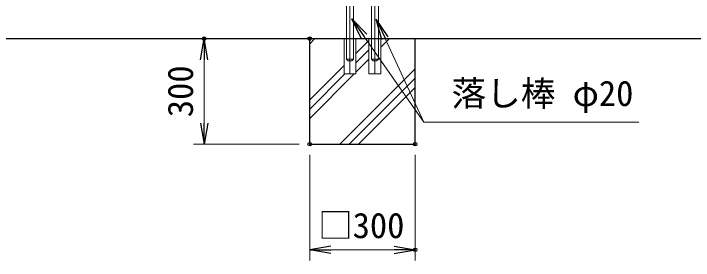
# Model space of a CAD drawing. Units: millimetres, scale not verified. Extents: x -6300 to 6300, y -4454 to 4456.
# Drawn here: x -2313 to -380, y -2440 to -1739 of the extents above; entities that cross this region are included whole.
import ezdxf
from ezdxf.enums import TextEntityAlignment as Align

# ---------------------------------------------------------------- set-up
doc = ezdxf.new("R2010")
doc.units = ezdxf.units.MM
doc.header["$LTSCALE"] = 20
doc.header["$PDMODE"] = 32
doc.header["$PDSIZE"] = 10
doc.linetypes.add('USER1', pattern=[50.8, 31.75, -6.35, 6.35, -6.35])
for name, color, linetype, lineweight in [('0-0_D-STR3', 3, 'Continuous', 13), ('0-1_D-BMK', 2, 'USER1', 13), ('0-3_D-STR4', 7, 'Continuous', 25), ('0-4_D-BGD', 7, 'Continuous', 25), ('0-5_D-DCR-HCH', 7, 'Continuous', 13), ('0-6_D-STR-DIM', 7, 'Continuous', 13), ('0-8_Defpoints', 8, 'Continuous', 25), ('0-9_D-STR-TXT', 7, 'Continuous', 13)]:
    doc.layers.add(name, color=color, linetype=linetype, lineweight=lineweight)
doc.layers.add('0-7_0', color=7, linetype='Continuous')
doc.styles.add('ＭＳ ゴシック', font='')
doc.styles.get('ＭＳ ゴシック').set_extended_font_data('MS Gothic')

# ---------------------------------------------------------------- blocks, each defined once
blk = doc.blocks.new('_Open')
at = {"layer": '0-7_0'}
blk.add_line((-20, 3.333), (0, 0), dxfattribs=at)
blk.add_lwpolyline([(-20, -3.333), (0, 0), (-20, 0)], dxfattribs=at)

msp = doc.modelspace()

# ---------------------------------------------------------------- linework, layer by layer
at = {"layer": '0-0_D-STR3'}
for p, q in [((-1366.51, -1868.24), (-1366.51, -1672.24)), ((-1346.51, -1868.24), (-1346.51, -1672.24)), ((-1295.71, -1868.24), (-1295.71, -1672.24)), ((-1275.71, -1868.24), (-1275.71, -1672.24)), ((-1366.51, -1868.24), (-1346.51, -1868.24)), ((-1361.51, -1873.24), (-1366.51, -1868.24)), ((-1351.51, -1873.24), (-1361.51, -1873.24)), ((-1346.51, -1868.24), (-1351.51, -1873.24)), ((-1275.71, -1868.24), (-1295.71, -1868.24)), ((-1295.71, -1868.24), (-1290.71, -1873.24)), ((-1290.71, -1873.24), (-1280.71, -1873.24)), ((-1280.71, -1873.24), (-1275.71, -1868.24))]:
    msp.add_line(p, q, dxfattribs=at)
for points in [[(-1339.51, -1809.74), (-1339.51, -1909.74), (-1373.51, -1909.74), (-1373.51, -1809.74)], [(-1302.71, -1809.74), (-1302.71, -1909.74), (-1268.71, -1909.74), (-1268.71, -1809.74)]]:
    msp.add_lwpolyline(points, dxfattribs=at)
at = {"layer": '0-1_D-BMK'}
for p, q in [((-1356.51, -1909.74), (-1356.51, 194.86)), ((-1285.71, -1909.74), (-1285.71, 194.86))]:
    msp.add_line(p, q, dxfattribs=at)
at = {"layer": '0-3_D-STR4'}
for p, q in [((-1471.11, -2109.74), (-1471.11, -1809.74)), ((-1171.11, -2109.74), (-1171.11, -1809.74)), ((-1471.11, -2109.74), (-1171.11, -2109.74))]:
    msp.add_line(p, q, dxfattribs=at)
at = {"layer": '0-4_D-BGD'}
msp.add_line((-2971.11, -1809.74), (316.89, -1809.74), dxfattribs=at)
at = {"layer": '0-5_D-DCR-HCH'}
for p, q in [((-1471.11, -1824.32), (-1456.53, -1809.74)), ((-1339.51, -1851.82), (-1302.71, -1815.02)), ((-1268.71, -1834.05), (-1244.4, -1809.74)), ((-1339.51, -1878.34), (-1302.71, -1841.54)), ((-1339.51, -1904.85), (-1302.71, -1868.05)), ((-1471.11, -1983.42), (-1373.51, -1885.82)), ((-1471.11, -2036.45), (-1344.4, -1909.74)), ((-1471.11, -2009.94), (-1370.92, -1909.74)), ((-1385.3, -2109.74), (-1171.11, -1895.55)), ((-1358.78, -2109.74), (-1171.11, -1922.07)), ((-1332.27, -2109.74), (-1171.11, -1948.59)), ((-1173.17, -2109.74), (-1171.11, -2107.68))]:
    msp.add_line(p, q, dxfattribs=at)
at = {"layer": '0-6_D-STR-DIM'}
for p, q in [((-1501.11, -1809.74), (-1801.11, -1809.74)), ((-1771.11, -2049.74), (-1771.11, -1869.74)), ((-1501.11, -2109.74), (-1801.11, -2109.74)), ((-1471.11, -2139.74), (-1471.11, -2439.74)), ((-1171.11, -2139.74), (-1171.11, -2439.74)), ((-1411.11, -2409.74), (-1231.11, -2409.74))]:
    msp.add_line(p, q, dxfattribs=at)
at = {"layer": '0-8_Defpoints'}
for p in [(-1771.11, -1809.74), (-1471.11, -1809.74), (-1471.11, -2109.74), (-1171.11, -2109.74), (-1171.11, -2409.74)]:
    msp.add_point(p, dxfattribs=at)
at = {"layer": '0-9_D-STR-TXT'}
msp.add_line((-1146.31, -2047.35), (-1281.16, -1756.31), dxfattribs=at)
msp.add_lwpolyline([(-535.4, -2047.35), (-1146.31, -2047.35), (-1350.03, -1755.45)], dxfattribs=at)

# ---------------------------------------------------------------- block references
at = {"layer": '0-6_D-STR-DIM', "xscale": 3, "yscale": 3}
for p, rotation in [((-1771.11, -1809.74), 90), ((-1771.11, -2109.74), 270), ((-1471.11, -2409.74), 180)]:
    msp.add_blockref('_Open', p, dxfattribs=dict(at, rotation=rotation))
msp.add_blockref('_Open', (-1171.11, -2409.74), dxfattribs=at)
at = {"layer": '0-9_D-STR-TXT', "xscale": 3, "yscale": 3}
for p, rotation in [((-1351.17, -1753.81), 124.91155), ((-1282, -1754.49), 114.8598)]:
    msp.add_blockref('_Open', p, dxfattribs=dict(at, rotation=rotation))

# ---------------------------------------------------------------- texts
at = {"layer": '0-6_D-STR-DIM', "style": 'ＭＳ ゴシック'}
msp.add_text('300', height=72.14, rotation=90, dxfattribs=at).set_placement((-1781.24, -2033.05), align=Align.BOTTOM_LEFT)
msp.add_text('□300', height=72.14, dxfattribs=at).set_placement((-1447.34, -2398.11), align=Align.BOTTOM_LEFT)
at = {"layer": '0-9_D-STR-TXT', "style": 'ＭＳ ゴシック'}
msp.add_text('落し棒 φ20', height=72.14, dxfattribs=at).set_placement((-1067.64, -2022.95), align=Align.BOTTOM_LEFT)

doc.saveas('drawing.dxf')
